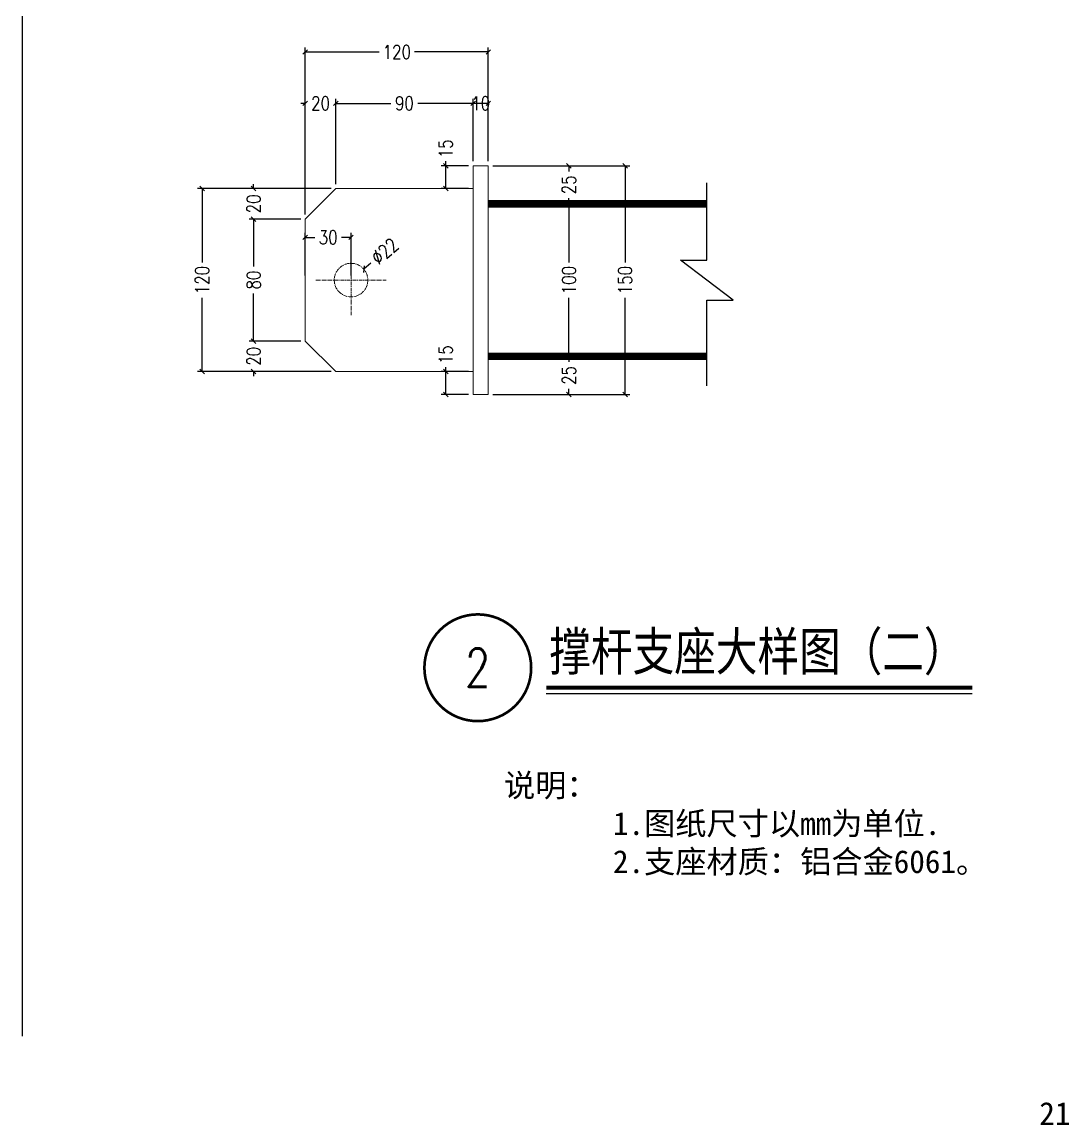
# Model space of a CAD drawing. Header units: millimetres. Extents: x 11827 to 862553, y 15071 to 134256.
# Drawn here: x 855690 to 856376, y 99327 to 100050 of the extents above; entities that cross this region are included whole.
import ezdxf
from ezdxf.enums import TextEntityAlignment as Align

# ---------------------------------------------------------------- set-up
doc = ezdxf.new("R2010")
doc.units = ezdxf.units.MM
doc.set_wipeout_variables(frame=1)
doc.linetypes.add('CENTER', pattern=[2, 1.25, -0.25, 0.25, -0.25])
for name, color, linetype, lineweight in [('PO', 252, 'Continuous', 18), ('图框', 7, 'Continuous', 13), ('文本', 3, 'Continuous', 13), ('结构', 52, 'Continuous', 18), ('铝斜撑', 241, 'Continuous', 9)]:
    doc.layers.add(name, color=color, linetype=linetype, lineweight=lineweight)
doc.styles.add('HZTXT', font='txtw.shx', dxfattribs={"width": 0.8, "bigfont": 'hztxtw.shx'})
doc.styles.add('STANDARD0', font='')
doc.styles.add('宋体', font='')
doc.styles.add('工程字体', font='', dxfattribs={"width": 0.8})
doc.styles.get('STANDARD0').set_extended_font_data('STXihei')
doc.styles.get('宋体').set_extended_font_data('SimSun')
doc.styles.get('工程字体').set_extended_font_data('SimSun')
doc.dimstyles.new('DIM-3', dxfattribs={"dimscale": 3, "dimtxt": 3, "dimasz": 1, "dimexe": 1, "dimexo": 1, "dimgap": 1, "dimtad": 0, "dimdec": 1, "dimrnd": 0.0005, "dimzin": 9, "dimdsep": 46, "dimtxsty": 'HZTXT', "dimblk": 'OBLIQUE', "dimcen": 0, "dimclrd": 9, "dimclre": 9, "dimclrt": 2, "dimazin": 2, "dimtfac": 1, "dimtdec": 1, "dimtofl": 0, "dimtmove": 0, "dimatfit": 3, "dimldrblk": 'OBLIQUE', "dimfxl": 1, "dimarcsym": 2})

# ---------------------------------------------------------------- blocks, each defined once
blk = doc.blocks.new('_Oblique')
at = {"color": 0, "linetype": 'ByBlock', "lineweight": -2}
blk.add_line((-0.5, -0.5), (0.5, 0.5), dxfattribs=at)
blk = doc.blocks.new('*D980')
at = {"color": 9, "lineweight": -2, "transparency": 16777216}
for p, q in [((855875.61, 99883.77), (855875.61, 99911.81)), ((855905.61, 99883.77), (855905.61, 99911.81)), ((855875.61, 99908.81), (855881.78, 99908.81)), ((855905.61, 99908.81), (855899.44, 99908.81))]:
    blk.add_line(p, q, dxfattribs=at)
at = {"layer": 'Defpoints', "color": 0, "transparency": 16777216}
for p in [(855875.61, 99908.81), (855875.61, 99880.77), (855905.61, 99880.77)]:
    blk.add_point(p, dxfattribs=at)
at = {"color": 9, "lineweight": -2, "transparency": 16777216, "xscale": 3, "yscale": 3, "zscale": 3, "rotation": 180}
blk.add_blockref('_Oblique', (855875.61, 99908.81), dxfattribs=at)
at = {"color": 9, "lineweight": -2, "transparency": 16777216, "xscale": 3, "yscale": 3, "zscale": 3}
blk.add_blockref('_Oblique', (855905.61, 99908.81), dxfattribs=at)
at = {"color": 2, "transparency": 16777216, "insert": (855890.61, 99908.81), "char_height": 9, "attachment_point": 5, "style": 'HZTXT'}
blk.add_mtext('30', dxfattribs=at)
blk = doc.blocks.new('*D1003')
at = {"color": 9, "lineweight": -2, "transparency": 16777216}
for p, q in [((855892.61, 99940.77), (855838.73, 99940.77)), ((855841.73, 99940.77), (855841.73, 99943.77)), ((855872.61, 99920.77), (855838.73, 99920.77)), ((855841.73, 99920.77), (855841.73, 99917.77))]:
    blk.add_line(p, q, dxfattribs=at)
at = {"layer": 'Defpoints', "color": 0, "transparency": 16777216}
for p in [(855841.73, 99940.77), (855895.61, 99940.77), (855875.61, 99920.77)]:
    blk.add_point(p, dxfattribs=at)
at = {"color": 9, "lineweight": -2, "transparency": 16777216, "xscale": 3, "yscale": 3, "zscale": 3}
for p, rotation in [((855841.73, 99940.77), 270), ((855841.73, 99920.77), 90)]:
    blk.add_blockref('_Oblique', p, dxfattribs=dict(at, rotation=rotation))
at = {"color": 2, "transparency": 16777216, "insert": (855841.73, 99930.77), "char_height": 9, "attachment_point": 5, "rotation": 90, "style": 'HZTXT'}
blk.add_mtext('20', dxfattribs=at)
blk = doc.blocks.new('*D984')
at = {"color": 9, "lineweight": -2, "transparency": 16777216}
for p, q in [((855872.61, 99920.77), (855838.73, 99920.77)), ((855841.73, 99920.77), (855841.73, 99889.6)), ((855841.73, 99840.77), (855841.73, 99871.94)), ((855872.61, 99840.77), (855838.73, 99840.77))]:
    blk.add_line(p, q, dxfattribs=at)
at = {"layer": 'Defpoints', "color": 0, "transparency": 16777216}
for p in [(855875.61, 99920.77), (855841.73, 99840.77), (855875.61, 99840.77)]:
    blk.add_point(p, dxfattribs=at)
at = {"color": 9, "lineweight": -2, "transparency": 16777216, "xscale": 3, "yscale": 3, "zscale": 3}
for p, rotation in [((855841.73, 99920.77), 90), ((855841.73, 99840.77), 270)]:
    blk.add_blockref('_Oblique', p, dxfattribs=dict(at, rotation=rotation))
at = {"color": 2, "transparency": 16777216, "insert": (855841.73, 99880.77), "char_height": 9, "attachment_point": 5, "rotation": 90, "style": 'HZTXT'}
blk.add_mtext('80', dxfattribs=at)
blk = doc.blocks.new('*D985')
at = {"color": 9, "lineweight": -2, "transparency": 16777216}
for p, q in [((855872.61, 99840.77), (855838.73, 99840.77)), ((855841.73, 99840.77), (855841.73, 99843.77)), ((855892.61, 99820.77), (855838.73, 99820.77)), ((855841.73, 99820.77), (855841.73, 99817.77))]:
    blk.add_line(p, q, dxfattribs=at)
at = {"layer": 'Defpoints', "color": 0, "transparency": 16777216}
for p in [(855875.61, 99840.77), (855841.73, 99820.77), (855895.61, 99820.77)]:
    blk.add_point(p, dxfattribs=at)
at = {"color": 9, "lineweight": -2, "transparency": 16777216, "xscale": 3, "yscale": 3, "zscale": 3}
for p, rotation in [((855841.73, 99840.77), 270), ((855841.73, 99820.77), 90)]:
    blk.add_blockref('_Oblique', p, dxfattribs=dict(at, rotation=rotation))
at = {"color": 2, "transparency": 16777216, "insert": (855841.73, 99830.77), "char_height": 9, "attachment_point": 5, "rotation": 90, "style": 'HZTXT'}
blk.add_mtext('20', dxfattribs=at)
blk = doc.blocks.new('*D1004')
at = {"color": 9, "lineweight": -2, "transparency": 16777216}
for p, q in [((855982.61, 99955.77), (855964.68, 99955.77)), ((855967.68, 99955.77), (855967.68, 99958.77)), ((855967.68, 99940.77), (855967.68, 99955.77)), ((855982.61, 99940.77), (855964.68, 99940.77))]:
    blk.add_line(p, q, dxfattribs=at)
at = {"layer": 'Defpoints', "color": 0, "transparency": 16777216}
for p in [(855967.68, 99955.77), (855985.61, 99955.77), (855985.61, 99940.77)]:
    blk.add_point(p, dxfattribs=at)
at = {"color": 9, "lineweight": -2, "transparency": 16777216, "xscale": 3, "yscale": 3, "zscale": 3}
for p, rotation in [((855967.68, 99955.77), 90), ((855967.68, 99940.77), 270)]:
    blk.add_blockref('_Oblique', p, dxfattribs=dict(at, rotation=rotation))
at = {"color": 2, "transparency": 16777216, "insert": (855967.68, 99966.91), "char_height": 9, "attachment_point": 5, "rotation": 90, "style": 'HZTXT'}
blk.add_mtext('15', dxfattribs=at)
blk = doc.blocks.new('*D1005')
at = {"color": 9, "lineweight": -2, "transparency": 16777216}
for p, q in [((855982.61, 99820.77), (855964.68, 99820.77)), ((855967.68, 99820.77), (855967.68, 99823.77)), ((855967.68, 99805.77), (855967.68, 99820.77)), ((855982.61, 99805.77), (855964.68, 99805.77))]:
    blk.add_line(p, q, dxfattribs=at)
at = {"layer": 'Defpoints', "color": 0, "transparency": 16777216}
for p in [(855967.68, 99820.77), (855985.61, 99820.77), (855985.61, 99805.77)]:
    blk.add_point(p, dxfattribs=at)
at = {"color": 9, "lineweight": -2, "transparency": 16777216, "xscale": 3, "yscale": 3, "zscale": 3}
for p, rotation in [((855967.68, 99820.77), 90), ((855967.68, 99805.77), 270)]:
    blk.add_blockref('_Oblique', p, dxfattribs=dict(at, rotation=rotation))
at = {"color": 2, "transparency": 16777216, "insert": (855967.68, 99831.91), "char_height": 9, "attachment_point": 5, "rotation": 90, "style": 'HZTXT'}
blk.add_mtext('15', dxfattribs=at)
blk = doc.blocks.new('*D1012')
at = {"color": 9, "lineweight": -2, "transparency": 16777216}
for p, q in [((855998.61, 99930.75), (856051.43, 99930.75)), ((856048.43, 99930.75), (856048.43, 99892.34)), ((856048.43, 99830.78), (856048.43, 99869.2)), ((855998.61, 99830.78), (856051.43, 99830.78))]:
    blk.add_line(p, q, dxfattribs=at)
at = {"layer": 'Defpoints', "color": 0, "transparency": 16777216}
for p in [(855995.61, 99930.75), (855995.61, 99830.78), (856048.43, 99830.78)]:
    blk.add_point(p, dxfattribs=at)
at = {"color": 9, "lineweight": -2, "transparency": 16777216, "xscale": 3, "yscale": 3, "zscale": 3}
for p, rotation in [((856048.43, 99930.75), 90), ((856048.43, 99830.78), 270)]:
    blk.add_blockref('_Oblique', p, dxfattribs=dict(at, rotation=rotation))
at = {"color": 2, "transparency": 16777216, "insert": (856048.43, 99880.77), "char_height": 9, "attachment_point": 5, "rotation": 90, "style": 'HZTXT'}
blk.add_mtext('100', dxfattribs=at)
blk = doc.blocks.new('*U1015')
blk.add_line((0, 0), (55.86, 0))
at = {"const_width": 0.5}
blk.add_lwpolyline([(0, 0.75), (55.86, 0.75)], dxfattribs=at)
at = {"style": '工程字体', "width": 0.8}
blk.add_attdef('图名标注', (0.42, 3), '', height=5, dxfattribs=at)
at = {"style": '工程字体', "width": 0.8, "flags": 8}
blk.add_attdef('1:1', (57.86, 0), '', height=3, dxfattribs=at)
at = {"color": 6}
blk.add_wipeout([(-11.72, 9.81), (-11.13, 10.04), (-10.53, 10.2), (-9.91, 10.31), (-9.29, 10.37), (-8.66, 10.37), (-8.03, 10.31), (-7.41, 10.2), (-6.81, 10.04), (-6.22, 9.81), (-5.65, 9.54), (-5.12, 9.22), (-4.61, 8.85), (-4.13, 8.44), (-3.7, 7.98), (-3.31, 7.49), (-2.96, 6.97), (-2.67, 6.42), (-2.42, 5.84), (-2.22, 5.24), (-2.08, 4.63), (-2, 4.01), (-1.97, 3.38), (-2, 2.75), (-2, 2.75), (-2.08, 2.13), (-2.22, 1.52), (-2.42, 0.92), (-2.67, 0.34), (-2.96, -0.21), (-3.31, -0.74), (-3.7, -1.23), (-4.13, -1.68), (-4.61, -2.09), (-5.12, -2.46), (-5.65, -2.79), (-6.22, -3.06), (-6.81, -3.28), (-7.41, -3.45), (-8.03, -3.56), (-8.66, -3.62), (-9.29, -3.62), (-9.91, -3.56), (-10.53, -3.45), (-11.13, -3.28), (-11.72, -3.06), (-11.72, -3.06), (-12.29, -2.79), (-12.83, -2.46), (-13.34, -2.09), (-13.81, -1.68), (-14.24, -1.23), (-14.63, -0.74), (-14.98, -0.21), (-15.28, 0.34), (-15.53, 0.92), (-15.72, 1.52), (-15.86, 2.13), (-15.94, 2.75), (-15.97, 3.38), (-15.94, 4.01), (-15.86, 4.63), (-15.72, 5.24), (-15.53, 5.84), (-15.28, 6.42), (-14.98, 6.97), (-14.63, 7.49), (-14.24, 7.98), (-13.81, 8.44), (-13.34, 8.85), (-12.83, 9.22), (-12.29, 9.54)], dxfattribs=at)
at = {"color": 6, "lineweight": -3, "const_width": 0.35}
blk.add_lwpolyline([(-15.97, 3.36, 1), (-1.97, 3.36, 1)], format="xyb", close=True, dxfattribs=at)
at = {"style": 'HZTXT', "width": 0.766, "flags": 8}
blk.add_attdef('2', text='', height=5, dxfattribs=at).set_placement((-9, 3.38), align=Align.MIDDLE)
blk = doc.blocks.new('*D1274')
at = {"color": 9, "lineweight": -2, "transparency": 16777216}
for p, q in [((855998.61, 99955.77), (856051.43, 99955.77)), ((856048.43, 99955.77), (856048.43, 99952.09)), ((856048.43, 99930.75), (856048.43, 99934.43)), ((855998.61, 99930.75), (856051.43, 99930.75))]:
    blk.add_line(p, q, dxfattribs=at)
at = {"layer": 'Defpoints', "color": 0, "transparency": 16777216}
for p in [(855995.61, 99955.77), (856048.43, 99955.77), (855995.61, 99930.75)]:
    blk.add_point(p, dxfattribs=at)
at = {"color": 9, "lineweight": -2, "transparency": 16777216, "xscale": 3, "yscale": 3, "zscale": 3}
for p, rotation in [((856048.43, 99955.77), 90), ((856048.43, 99930.75), 270)]:
    blk.add_blockref('_Oblique', p, dxfattribs=dict(at, rotation=rotation))
at = {"color": 2, "transparency": 16777216, "insert": (856048.43, 99943.26), "char_height": 9, "attachment_point": 5, "rotation": 90, "style": 'HZTXT'}
blk.add_mtext('25', dxfattribs=at)
blk = doc.blocks.new('*D1275')
at = {"color": 9, "lineweight": -2, "transparency": 16777216}
for p, q in [((855998.61, 99830.78), (856051.43, 99830.78)), ((856048.43, 99830.78), (856048.43, 99827.1)), ((855998.61, 99805.77), (856051.43, 99805.77)), ((856048.43, 99805.77), (856048.43, 99809.45))]:
    blk.add_line(p, q, dxfattribs=at)
at = {"layer": 'Defpoints', "color": 0, "transparency": 16777216}
for p in [(855995.61, 99830.78), (855995.61, 99805.77), (856048.43, 99805.77)]:
    blk.add_point(p, dxfattribs=at)
at = {"color": 9, "lineweight": -2, "transparency": 16777216, "xscale": 3, "yscale": 3, "zscale": 3}
for p, rotation in [((856048.43, 99830.78), 90), ((856048.43, 99805.77), 270)]:
    blk.add_blockref('_Oblique', p, dxfattribs=dict(at, rotation=rotation))
at = {"color": 2, "transparency": 16777216, "insert": (856048.43, 99818.28), "char_height": 9, "attachment_point": 5, "rotation": 90, "style": 'HZTXT'}
blk.add_mtext('25', dxfattribs=at)
blk = doc.blocks.new('*D1276')
at = {"color": 9, "lineweight": -2, "transparency": 16777216}
for p, q in [((855998.61, 99955.77), (856088.28, 99955.77)), ((856085.28, 99955.77), (856085.28, 99892.34)), ((856085.28, 99805.77), (856085.28, 99869.2)), ((855998.61, 99805.77), (856088.28, 99805.77))]:
    blk.add_line(p, q, dxfattribs=at)
at = {"layer": 'Defpoints', "color": 0, "transparency": 16777216}
for p in [(855995.61, 99955.77), (855995.61, 99805.77), (856085.28, 99805.77)]:
    blk.add_point(p, dxfattribs=at)
at = {"color": 9, "lineweight": -2, "transparency": 16777216, "xscale": 3, "yscale": 3, "zscale": 3}
for p, rotation in [((856085.28, 99955.77), 90), ((856085.28, 99805.77), 270)]:
    blk.add_blockref('_Oblique', p, dxfattribs=dict(at, rotation=rotation))
at = {"color": 2, "transparency": 16777216, "insert": (856085.28, 99880.77), "char_height": 9, "attachment_point": 5, "rotation": 90, "style": 'HZTXT'}
blk.add_mtext('150', dxfattribs=at)
blk = doc.blocks.new('*D1283')
at = {"color": 9, "lineweight": -2, "transparency": 16777216}
blk.add_line((855918.51, 99891.84), (855913.95, 99887.93), dxfattribs=at)
at = {"layer": 'Defpoints', "color": 0, "transparency": 16777216}
for p in [(855913.95, 99887.93), (855897.27, 99873.6)]:
    blk.add_point(p, dxfattribs=at)
at = {"color": 9, "lineweight": -2, "transparency": 16777216, "xscale": 3, "yscale": 3, "zscale": 3, "rotation": 220.6572704686616}
blk.add_blockref('_Oblique', (855913.95, 99887.93), dxfattribs=at)
at = {"color": 2, "transparency": 16777216, "insert": (855927.68, 99899.72), "char_height": 9, "attachment_point": 5, "rotation": 40.65727, "style": 'HZTXT'}
blk.add_mtext('∅22', dxfattribs=at)
blk = doc.blocks.new('*D1284')
at = {"color": 9, "lineweight": -2, "transparency": 16777216}
for p, q in [((855985.61, 99958.77), (855985.61, 99999.69)), ((855995.61, 99958.77), (855995.61, 99999.69)), ((855995.61, 99996.69), (855985.61, 99996.69))]:
    blk.add_line(p, q, dxfattribs=at)
at = {"layer": 'Defpoints', "color": 0, "transparency": 16777216}
for p in [(855985.61, 99996.69), (855985.61, 99955.77), (855995.61, 99955.77)]:
    blk.add_point(p, dxfattribs=at)
at = {"color": 9, "lineweight": -2, "transparency": 16777216, "xscale": 3, "yscale": 3, "zscale": 3, "rotation": 180}
blk.add_blockref('_Oblique', (855985.61, 99996.69), dxfattribs=at)
at = {"color": 9, "lineweight": -2, "transparency": 16777216, "xscale": 3, "yscale": 3, "zscale": 3}
blk.add_blockref('_Oblique', (855995.61, 99996.69), dxfattribs=at)
at = {"color": 2, "transparency": 16777216, "insert": (855990.61, 99996.69), "char_height": 9, "attachment_point": 5, "style": 'HZTXT'}
blk.add_mtext('10', dxfattribs=at)
blk = doc.blocks.new('*D1285')
at = {"color": 9, "lineweight": -2, "transparency": 16777216}
for p, q in [((855895.61, 99943.77), (855895.61, 99999.69)), ((855985.61, 99958.77), (855985.61, 99999.69)), ((855895.61, 99996.69), (855931.78, 99996.69)), ((855985.61, 99996.69), (855949.44, 99996.69))]:
    blk.add_line(p, q, dxfattribs=at)
at = {"layer": 'Defpoints', "color": 0, "transparency": 16777216}
for p in [(855895.61, 99996.69), (855985.61, 99955.77), (855895.61, 99940.77)]:
    blk.add_point(p, dxfattribs=at)
at = {"color": 9, "lineweight": -2, "transparency": 16777216, "xscale": 3, "yscale": 3, "zscale": 3, "rotation": 180}
blk.add_blockref('_Oblique', (855895.61, 99996.69), dxfattribs=at)
at = {"color": 9, "lineweight": -2, "transparency": 16777216, "xscale": 3, "yscale": 3, "zscale": 3}
blk.add_blockref('_Oblique', (855985.61, 99996.69), dxfattribs=at)
at = {"color": 2, "transparency": 16777216, "insert": (855940.61, 99996.69), "char_height": 9, "attachment_point": 5, "style": 'HZTXT'}
blk.add_mtext('90', dxfattribs=at)
blk = doc.blocks.new('*D1286')
at = {"color": 9, "lineweight": -2, "transparency": 16777216}
for p, q in [((855875.61, 99923.77), (855875.61, 99999.69)), ((855895.61, 99943.77), (855895.61, 99999.69)), ((855875.61, 99996.69), (855872.61, 99996.69)), ((855895.61, 99996.69), (855898.61, 99996.69))]:
    blk.add_line(p, q, dxfattribs=at)
at = {"layer": 'Defpoints', "color": 0, "transparency": 16777216}
for p in [(855875.61, 99996.69), (855895.61, 99940.77), (855875.61, 99920.77)]:
    blk.add_point(p, dxfattribs=at)
at = {"color": 9, "lineweight": -2, "transparency": 16777216, "xscale": 3, "yscale": 3, "zscale": 3}
blk.add_blockref('_Oblique', (855875.61, 99996.69), dxfattribs=at)
at = {"color": 9, "lineweight": -2, "transparency": 16777216, "xscale": 3, "yscale": 3, "zscale": 3, "rotation": 180}
blk.add_blockref('_Oblique', (855895.61, 99996.69), dxfattribs=at)
at = {"color": 2, "transparency": 16777216, "insert": (855885.61, 99996.69), "char_height": 9, "attachment_point": 5, "style": 'HZTXT'}
blk.add_mtext('20', dxfattribs=at)
blk = doc.blocks.new('*D1287')
at = {"color": 9, "lineweight": -2, "transparency": 16777216}
for p, q in [((855875.61, 99958.77), (855875.61, 100033.36)), ((855875.61, 100030.36), (855924.04, 100030.36)), ((855995.61, 100030.36), (855947.18, 100030.36)), ((855995.61, 99958.77), (855995.61, 100033.36))]:
    blk.add_line(p, q, dxfattribs=at)
at = {"layer": 'Defpoints', "color": 0, "transparency": 16777216}
for p in [(855875.61, 100030.36), (855875.61, 99955.77), (855995.61, 99955.77)]:
    blk.add_point(p, dxfattribs=at)
at = {"color": 9, "lineweight": -2, "transparency": 16777216, "xscale": 3, "yscale": 3, "zscale": 3, "rotation": 180}
blk.add_blockref('_Oblique', (855875.61, 100030.36), dxfattribs=at)
at = {"color": 9, "lineweight": -2, "transparency": 16777216, "xscale": 3, "yscale": 3, "zscale": 3}
blk.add_blockref('_Oblique', (855995.61, 100030.36), dxfattribs=at)
at = {"color": 2, "transparency": 16777216, "insert": (855935.61, 100030.36), "char_height": 9, "attachment_point": 5, "style": 'HZTXT'}
blk.add_mtext('120', dxfattribs=at)
blk = doc.blocks.new('*D1288')
at = {"color": 9, "lineweight": -2, "transparency": 16777216}
for p, q in [((855872.61, 99940.77), (855805.01, 99940.77)), ((855808.01, 99940.77), (855808.01, 99892.34)), ((855808.01, 99820.77), (855808.01, 99869.2)), ((855872.61, 99820.77), (855805.01, 99820.77))]:
    blk.add_line(p, q, dxfattribs=at)
at = {"layer": 'Defpoints', "color": 0, "transparency": 16777216}
for p in [(855875.61, 99940.77), (855808.01, 99820.77), (855875.61, 99820.77)]:
    blk.add_point(p, dxfattribs=at)
at = {"color": 9, "lineweight": -2, "transparency": 16777216, "xscale": 3, "yscale": 3, "zscale": 3}
for p, rotation in [((855808.01, 99940.77), 90), ((855808.01, 99820.77), 270)]:
    blk.add_blockref('_Oblique', p, dxfattribs=dict(at, rotation=rotation))
at = {"color": 2, "transparency": 16777216, "insert": (855808.01, 99880.77), "char_height": 9, "attachment_point": 5, "rotation": 90, "style": 'HZTXT'}
blk.add_mtext('120', dxfattribs=at)

msp = doc.modelspace()

# ---------------------------------------------------------------- linework, layer by layer
for points in [[(855689.93, 100699.86), (855689.93, 99384.86)], [(856138.86, 99811.5), (856138.86, 99867.61), (856156.07, 99867.61), (856121.65, 99893.93), (856138.86, 99893.93), (856138.86, 99944.64)]]:
    msp.add_lwpolyline(points)
at = {"layer": 'PO', "color": 1, "linetype": 'CENTER', "ltscale": 2}
for points in [[(855905.61, 99903.77), (855905.61, 99857.77)], [(855882.61, 99880.77), (855928.61, 99880.77)]]:
    msp.add_lwpolyline(points, dxfattribs=at)
msp.add_circle((855905.61, 99880.77), 11, dxfattribs=at)
at = {"layer": '结构'}
for points in [[(855985.61, 99805.77), (855985.61, 99955.77), (855995.61, 99955.77), (855995.61, 99805.77), (855985.61, 99805.77)], [(855985.61, 99940.77), (855895.61, 99940.77), (855875.61, 99920.77), (855875.61, 99840.77), (855895.61, 99820.77), (855985.61, 99820.77)]]:
    msp.add_lwpolyline(points, dxfattribs=at)
at = {"layer": '铝斜撑', "const_width": 5}
for points in [[(856138.86, 99930.75), (855995.61, 99930.75)], [(855995.61, 99830.78), (856138.86, 99830.78)]]:
    msp.add_lwpolyline(points, dxfattribs=at)

# ---------------------------------------------------------------- block references
ref = msp.add_blockref('*U1015', (856033.55, 99609.72), dxfattribs=dict(xscale=5, yscale=5, zscale=5))
ref.add_attrib('2', '2', dxfattribs={"height": 25, "style": 'HZTXT', "width": 0.766}).set_placement((855988.57, 99626.61), align=Align.MIDDLE)
ref.add_attrib('图名标注', '撑杆支座大样图（二）', (856035.64, 99624.72), dxfattribs={"height": 25, "style": '工程字体', "width": 0.8})

# ---------------------------------------------------------------- texts
at = {"layer": '图框', "insert": (856005.88, 99556.9), "char_height": 15, "attachment_point": 1, "style": 'STANDARD0'}
msp.add_mtext_dynamic_manual_height_columns('说明：\\P       1.图纸尺寸以mm为单位.\\P       2.支座材质：铝合金6061。', width=414.868, gutter_width=3.41, heights=[0], dxfattribs=at)
at = {"layer": '文本', "style": '宋体'}
msp.add_text('21', height=15, dxfattribs=at).set_placement((856356.83, 99334.18), align=Align.MIDDLE_LEFT)

# ---------------------------------------------------------------- dimensions: what is measured, and where the dimension line sits
for base, p1, p2, picture, middle in [((855875.61, 100030.36), (855995.61, 99955.77), (855875.61, 99955.77), '*D1287', (855935.61, 100030.36)), ((855875.61, 99996.69), (855895.61, 99940.77), (855875.61, 99920.77), '*D1286', (855885.61, 99996.69)), ((855895.61, 99996.69), (855985.61, 99955.77), (855895.61, 99940.77), '*D1285', (855940.61, 99996.69)), ((855875.61, 99908.81), (855905.61, 99880.77), (855875.61, 99880.77), '*D980', (855890.61, 99908.81))]:
    dim = msp.add_linear_dim(base=base, p1=p1, p2=p2, dimstyle='DIM-3')
    dim.commit()
    dim.dimension.update_dxf_attribs({"geometry": picture, "text_midpoint": middle})
dim = msp.add_linear_dim(base=(855985.61, 99996.69), p1=(855995.61, 99955.77), p2=(855985.61, 99955.77), dimstyle='DIM-3')
dim.commit()
dim.dimension.update_dxf_attribs({"geometry": '*D1284', "text_midpoint": (855990.61, 99996.69), "dimtype": 160})
for base, p1, p2, angle, picture, middle in [((855967.68, 99955.77), (855985.61, 99940.77), (855985.61, 99955.77), 90, '*D1004', (855967.68, 99966.91)), ((856048.43, 99955.77), (855995.61, 99930.75), (855995.61, 99955.77), 90, '*D1274', (856048.43, 99943.26)), ((856085.28, 99805.77), (855995.61, 99955.77), (855995.61, 99805.77), 90, '*D1276', (856085.28, 99880.77)), ((855808.01, 99820.77), (855875.61, 99940.77), (855875.61, 99820.77), 90, '*D1288', (855808.01, 99880.77)), ((855841.73, 99940.77), (855875.61, 99920.77), (855895.61, 99940.77), 90, '*D1003', (855841.73, 99930.77)), ((856048.43, 99830.78), (855995.61, 99930.75), (855995.61, 99830.78), 90, '*D1012', (856048.43, 99880.77)), ((855841.73, 99840.77), (855875.61, 99920.77), (855875.61, 99840.77), 90, '*D984', (855841.73, 99880.77)), ((855841.73, 99820.77), (855875.61, 99840.77), (855895.61, 99820.77), 90, '*D985', (855841.73, 99830.77)), ((855967.68, 99820.77), (855985.61, 99805.77), (855985.61, 99820.77), 90, '*D1005', (855967.68, 99831.91)), ((856048.43, 99805.77), (855995.61, 99830.78), (855995.61, 99805.77), 270, '*D1275', (856048.43, 99818.28))]:
    dim = msp.add_linear_dim(base=base, p1=p1, p2=p2, angle=angle, dimstyle='DIM-3')
    dim.commit()
    dim.dimension.update_dxf_attribs({"geometry": picture, "text_midpoint": middle})
dim = msp.add_diameter_dim_2p(p1=(855897.27, 99873.6), p2=(855913.95, 99887.93), dimstyle='DIM-3')
dim.commit()
dim.dimension.update_dxf_attribs({"geometry": '*D1283', "text_midpoint": (855927.68, 99899.72)})

doc.saveas('drawing.dxf')
